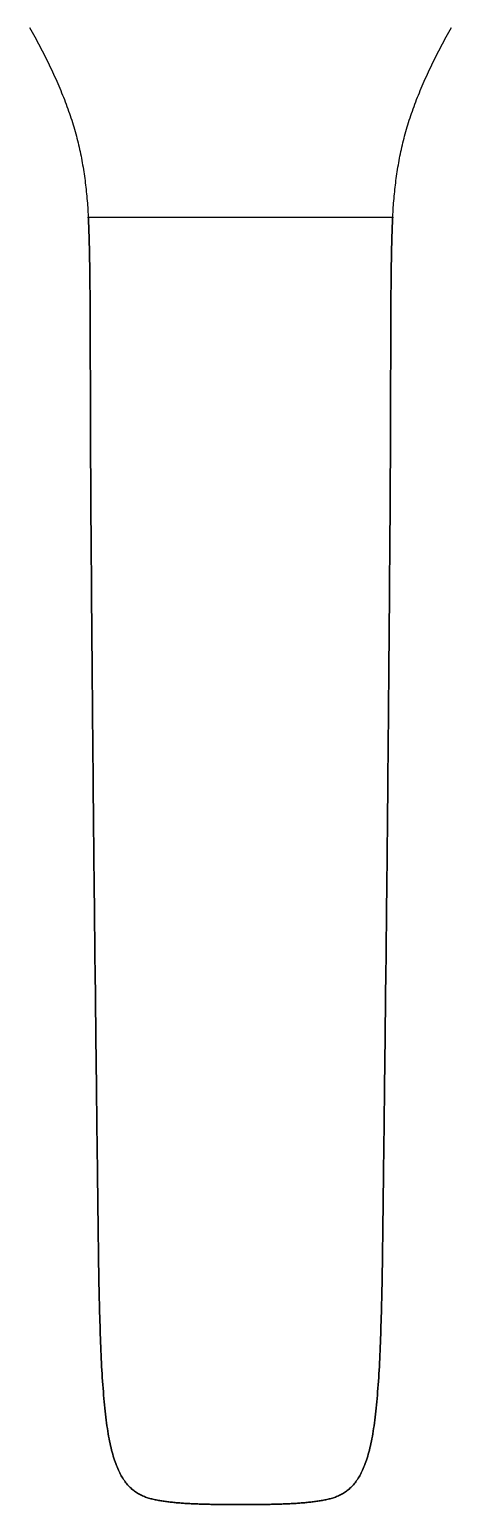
# Model space of a CAD drawing. Header units: millimetres. Extents: x -129 to 351, y 0 to 453.
# Drawn here: x -31.1 to 31.1, y 0 to 217.7 of the extents above; entities that cross this region are included whole.
import ezdxf

# ---------------------------------------------------------------- set-up
doc = ezdxf.new("R2010")
doc.units = ezdxf.units.MM
doc.layers.add('HANDLE', color=3, linetype='Continuous')
doc.layers.add('OUTLINE', color=5, linetype='Continuous')

msp = doc.modelspace()

# ---------------------------------------------------------------- linework, layer by layer
at = {"layer": 'HANDLE'}
msp.add_lwpolyline([(11.25, 0.48), (11.07, 0.45), (10.9, 0.43), (10.73, 0.41), (10.55, 0.39), (10.37, 0.36), (10.2, 0.34), (10.02, 0.33), (9.84, 0.31), (9.66, 0.29), (9.48, 0.27), (9.3, 0.26), (9.12, 0.24), (8.94, 0.23), (8.75, 0.21), (8.57, 0.2), (8.39, 0.18), (8.2, 0.17), (8.01, 0.16), (7.83, 0.15), (7.64, 0.14), (7.45, 0.13), (7.26, 0.12), (7.07, 0.11), (6.88, 0.1), (6.69, 0.09), (6.5, 0.08), (6.31, 0.08), (6.12, 0.07), (5.93, 0.06), (5.73, 0.06), (5.54, 0.05), (5.35, 0.05), (5.15, 0.04), (4.96, 0.04), (4.76, 0.03), (4.57, 0.03), (4.37, 0.02), (4.17, 0.02), (3.98, 0.02), (3.78, 0.02), (3.58, 0.01), (3.39, 0.01), (3.19, 0.01), (2.99, 0.01), (2.79, 0.01), (2.59, 0.01), (2.4, 0), (2.2, 0), (2, 0), (1.8, 0), (1.6, 0), (1.4, 0), (1.2, 0), (1, 0), (0.8, 0), (0.6, 0), (0.4, 0), (0.2, 0), (0, 0), (-0.2, 0), (-0.4, 0), (-0.6, 0), (-0.8, 0), (-1, 0), (-1.2, 0), (-1.4, 0), (-1.6, 0), (-1.8, 0), (-2, 0), (-2.2, 0), (-2.4, 0), (-2.59, 0.01), (-2.79, 0.01), (-2.99, 0.01), (-3.19, 0.01), (-3.39, 0.01), (-3.58, 0.01), (-3.78, 0.02), (-3.98, 0.02), (-4.17, 0.02), (-4.37, 0.02), (-4.57, 0.03), (-4.76, 0.03), (-4.96, 0.04), (-5.15, 0.04), (-5.35, 0.05), (-5.54, 0.05), (-5.73, 0.06), (-5.93, 0.06), (-6.12, 0.07), (-6.31, 0.08), (-6.5, 0.08), (-6.69, 0.09), (-6.88, 0.1), (-7.07, 0.11), (-7.26, 0.12), (-7.45, 0.13), (-7.64, 0.14), (-7.83, 0.15), (-8.01, 0.16), (-8.2, 0.17), (-8.39, 0.18), (-8.57, 0.2), (-8.75, 0.21), (-8.94, 0.23), (-9.12, 0.24), (-9.3, 0.26), (-9.48, 0.27), (-9.66, 0.29), (-9.84, 0.31), (-10.02, 0.33), (-10.2, 0.34), (-10.37, 0.36), (-10.55, 0.39), (-10.73, 0.41), (-10.9, 0.43), (-11.07, 0.45), (-11.25, 0.48), (-11.42, 0.5), (-11.59, 0.53), (-11.76, 0.55), (-11.92, 0.58), (-12.09, 0.61), (-12.26, 0.64), (-12.42, 0.67), (-12.59, 0.7), (-12.75, 0.74), (-12.91, 0.78), (-13.07, 0.82), (-13.23, 0.86), (-13.39, 0.9), (-13.55, 0.95), (-13.7, 1), (-13.86, 1.05), (-14.01, 1.1), (-14.16, 1.16), (-14.31, 1.22), (-14.46, 1.29), (-14.61, 1.36), (-14.76, 1.43), (-14.9, 1.51), (-15.05, 1.59), (-15.19, 1.67), (-15.33, 1.76), (-15.47, 1.85), (-15.61, 1.95), (-15.74, 2.05), (-15.88, 2.16), (-16.01, 2.27), (-16.14, 2.39), (-16.27, 2.51), (-16.4, 2.64), (-16.53, 2.77), (-16.65, 2.91), (-16.77, 3.06), (-16.9, 3.21), (-17.02, 3.36), (-17.13, 3.53), (-17.25, 3.7), (-17.36, 3.87), (-17.48, 4.06), (-17.59, 4.25), (-17.7, 4.44), (-17.8, 4.65), (-17.91, 4.86), (-18.01, 5.08), (-18.11, 5.31), (-18.21, 5.54), (-18.31, 5.78), (-18.4, 6.03), (-18.5, 6.29), (-18.59, 6.56), (-18.68, 6.83), (-18.76, 7.12), (-18.85, 7.41), (-18.93, 7.71), (-19.01, 8.02), (-19.09, 8.34), (-19.17, 8.67), (-19.24, 9), (-19.31, 9.35), (-19.38, 9.71), (-19.45, 10.08), (-19.51, 10.45), (-19.58, 10.83), (-19.64, 11.23), (-19.7, 11.63), (-19.76, 12.04), (-19.81, 12.46), (-19.87, 12.89), (-19.92, 13.33), (-19.97, 13.78), (-20.02, 14.24), (-20.06, 14.7), (-20.11, 15.17), (-20.15, 15.66), (-20.19, 16.15), (-20.23, 16.65), (-20.27, 17.15), (-20.31, 17.67), (-20.35, 18.2), (-20.38, 18.73), (-20.41, 19.27), (-20.45, 19.82), (-20.48, 20.38), (-20.51, 20.94), (-20.53, 21.52), (-20.56, 22.1), (-20.59, 22.69), (-20.61, 23.29), (-20.64, 23.89), (-20.66, 24.5), (-20.68, 25.13), (-20.7, 25.75), (-20.72, 26.39), (-20.74, 27.03), (-20.76, 27.69), (-20.78, 28.35), (-20.79, 29.01), (-20.81, 29.69), (-20.83, 30.37), (-20.84, 31.06), (-20.85, 31.75), (-20.87, 32.46), (-20.88, 33.17), (-20.89, 33.88), (-20.91, 34.61), (-20.92, 35.34), (-20.93, 36.08), (-20.94, 36.82), (-20.95, 37.58), (-20.96, 38.33), (-20.97, 39.1), (-20.98, 39.87), (-20.99, 40.65), (-21, 41.44), (-21.01, 42.23), (-21.02, 43.03), (-21.03, 43.83), (-21.04, 44.64), (-21.05, 45.46), (-21.06, 46.29), (-21.07, 47.12), (-21.08, 47.95), (-21.09, 48.79), (-21.1, 49.64), (-21.11, 50.5), (-21.13, 51.35), (-21.14, 52.22), (-21.15, 53.09), (-21.16, 53.96), (-21.17, 54.84), (-21.18, 55.73), (-21.19, 56.62), (-21.2, 57.51), (-21.21, 58.41), (-21.22, 59.31), (-21.23, 60.22), (-21.24, 61.14), (-21.25, 62.05), (-21.26, 62.97), (-21.27, 63.9), (-21.29, 64.83), (-21.3, 65.76), (-21.31, 66.7), (-21.32, 67.64), (-21.33, 68.58), (-21.34, 69.53), (-21.35, 70.48), (-21.36, 71.43), (-21.37, 72.39), (-21.38, 73.35), (-21.39, 74.31), (-21.4, 75.28), (-21.41, 76.25), (-21.43, 77.22), (-21.44, 78.19), (-21.45, 79.16), (-21.46, 80.14), (-21.47, 81.12), (-21.48, 82.1), (-21.49, 83.09), (-21.5, 84.07), (-21.51, 85.06), (-21.52, 86.05), (-21.53, 87.04), (-21.54, 88.03), (-21.55, 89.02), (-21.56, 90.02), (-21.57, 91.01), (-21.59, 92.01), (-21.6, 93.01), (-21.61, 94), (-21.62, 95), (-21.63, 96), (-21.64, 97), (-21.65, 98), (-21.66, 99), (-21.67, 100), (-21.68, 101), (-21.69, 102), (-21.7, 103), (-21.71, 104), (-21.72, 105), (-21.73, 105.99), (-21.74, 106.99), (-21.74, 107.99), (-21.75, 108.98), (-21.76, 109.97), (-21.77, 110.96), (-21.78, 111.95), (-21.79, 112.94), (-21.8, 113.92), (-21.81, 114.91), (-21.82, 115.89), (-21.83, 116.86), (-21.84, 117.84), (-21.84, 118.81), (-21.85, 119.78), (-21.86, 120.74), (-21.87, 121.7), (-21.88, 122.66), (-21.89, 123.62), (-21.89, 124.57), (-21.9, 125.51), (-21.91, 126.45), (-21.92, 127.39), (-21.93, 128.32), (-21.93, 129.25), (-21.94, 130.17), (-21.95, 131.09), (-21.96, 132), (-21.96, 132.91), (-21.97, 133.81), (-21.98, 134.7), (-21.98, 135.59), (-21.99, 136.48), (-22, 137.35), (-22, 138.22), (-22.01, 139.09), (-22.01, 139.94), (-22.02, 140.79), (-22.03, 141.63), (-22.03, 142.47), (-22.04, 143.3), (-22.04, 144.12), (-22.05, 144.93), (-22.05, 145.73), (-22.06, 146.53), (-22.06, 147.32), (-22.07, 148.09), (-22.07, 148.86), (-22.08, 149.63), (-22.08, 150.38), (-22.09, 151.12), (-22.09, 151.86), (-22.09, 152.58), (-22.1, 153.3), (-22.1, 154), (-22.1, 154.7), (-22.11, 155.38), (-22.11, 156.06), (-22.11, 156.72), (-22.11, 157.38), (-22.12, 158.03), (-22.12, 158.66), (-22.12, 159.29), (-22.12, 159.91), (-22.13, 160.52), (-22.13, 161.13), (-22.13, 161.72), (-22.13, 162.31), (-22.13, 162.89), (-22.14, 163.46), (-22.14, 164.02), (-22.14, 164.57), (-22.14, 165.12), (-22.14, 165.66), (-22.14, 166.19), (-22.14, 166.72), (-22.14, 167.23), (-22.15, 167.75), (-22.15, 168.25), (-22.15, 168.75), (-22.15, 169.24), (-22.15, 169.73), (-22.15, 170.21), (-22.15, 170.68), (-22.16, 171.15), (-22.16, 171.61), (-22.16, 172.06), (-22.16, 172.51), (-22.16, 172.96), (-22.16, 173.4), (-22.16, 173.84), (-22.17, 174.27), (-22.17, 174.69), (-22.17, 175.11), (-22.17, 175.53), (-22.17, 175.94), (-22.18, 176.35), (-22.18, 176.76), (-22.18, 177.16), (-22.18, 177.55), (-22.19, 177.95), (-22.19, 178.34), (-22.19, 178.73), (-22.19, 179.11), (-22.2, 179.49), (-22.2, 179.87), (-22.21, 180.24), (-22.21, 180.62), (-22.21, 180.99), (-22.22, 181.35), (-22.22, 181.72), (-22.23, 182.08), (-22.23, 182.45), (-22.24, 182.81), (-22.24, 183.17), (-22.25, 183.52), (-22.25, 183.88), (-22.26, 184.24), (-22.27, 184.59), (-22.27, 184.94), (-22.28, 185.29), (-22.29, 185.64), (-22.3, 185.99), (-22.31, 186.34), (-22.32, 186.69), (-22.33, 187.03), (-22.34, 187.38), (-22.35, 187.72), (-22.36, 188.06), (-22.37, 188.4), (-22.39, 188.74), (-22.4, 189.08), (-22.42, 189.42), (-22.44, 189.76), (-22.45, 190), (22.45, 190), (22.44, 189.76), (22.42, 189.42), (22.4, 189.08), (22.39, 188.74), (22.37, 188.4), (22.36, 188.06), (22.35, 187.72), (22.34, 187.38), (22.33, 187.03), (22.32, 186.69), (22.31, 186.34), (22.3, 185.99), (22.29, 185.64), (22.28, 185.29), (22.27, 184.94), (22.27, 184.59), (22.26, 184.24), (22.25, 183.88), (22.25, 183.52), (22.24, 183.17), (22.24, 182.81), (22.23, 182.45), (22.23, 182.08), (22.22, 181.72), (22.22, 181.35), (22.21, 180.99), (22.21, 180.62), (22.21, 180.24), (22.2, 179.87), (22.2, 179.49), (22.19, 179.11), (22.19, 178.73), (22.19, 178.34), (22.19, 177.95), (22.18, 177.55), (22.18, 177.16), (22.18, 176.76), (22.18, 176.35), (22.17, 175.94), (22.17, 175.53), (22.17, 175.11), (22.17, 174.69), (22.17, 174.27), (22.16, 173.84), (22.16, 173.4), (22.16, 172.96), (22.16, 172.51), (22.16, 172.06), (22.16, 171.61), (22.16, 171.15), (22.15, 170.68), (22.15, 170.21), (22.15, 169.73), (22.15, 169.24), (22.15, 168.75), (22.15, 168.25), (22.15, 167.75), (22.14, 167.23), (22.14, 166.72), (22.14, 166.19), (22.14, 165.66), (22.14, 165.12), (22.14, 164.57), (22.14, 164.02), (22.14, 163.46), (22.13, 162.89), (22.13, 162.31), (22.13, 161.72), (22.13, 161.13), (22.13, 160.52), (22.12, 159.91), (22.12, 159.29), (22.12, 158.66), (22.12, 158.03), (22.11, 157.38), (22.11, 156.72), (22.11, 156.06), (22.11, 155.38), (22.1, 154.7), (22.1, 154), (22.1, 153.3), (22.09, 152.58), (22.09, 151.86), (22.09, 151.12), (22.08, 150.38), (22.08, 149.63), (22.07, 148.86), (22.07, 148.09), (22.06, 147.32), (22.06, 146.53), (22.05, 145.73), (22.05, 144.93), (22.04, 144.12), (22.04, 143.3), (22.03, 142.47), (22.03, 141.63), (22.02, 140.79), (22.01, 139.94), (22.01, 139.09), (22, 138.22), (22, 137.35), (21.99, 136.48), (21.98, 135.59), (21.98, 134.7), (21.97, 133.81), (21.96, 132.91), (21.96, 132), (21.95, 131.09), (21.94, 130.17), (21.93, 129.25), (21.93, 128.32), (21.92, 127.39), (21.91, 126.45), (21.9, 125.51), (21.89, 124.57), (21.89, 123.62), (21.88, 122.66), (21.87, 121.7), (21.86, 120.74), (21.85, 119.78), (21.84, 118.81), (21.84, 117.84), (21.83, 116.86), (21.82, 115.89), (21.81, 114.91), (21.8, 113.92), (21.79, 112.94), (21.78, 111.95), (21.77, 110.96), (21.76, 109.97), (21.75, 108.98), (21.74, 107.99), (21.74, 106.99), (21.73, 105.99), (21.72, 105), (21.71, 104), (21.7, 103), (21.69, 102), (21.68, 101), (21.67, 100), (21.66, 99), (21.65, 98), (21.64, 97), (21.63, 96), (21.62, 95), (21.61, 94), (21.6, 93.01), (21.59, 92.01), (21.57, 91.01), (21.56, 90.02), (21.55, 89.02), (21.54, 88.03), (21.53, 87.04), (21.52, 86.05), (21.51, 85.06), (21.5, 84.07), (21.49, 83.09), (21.48, 82.1), (21.47, 81.12), (21.46, 80.14), (21.45, 79.16), (21.44, 78.19), (21.43, 77.22), (21.41, 76.25), (21.4, 75.28), (21.39, 74.31), (21.38, 73.35), (21.37, 72.39), (21.36, 71.43), (21.35, 70.48), (21.34, 69.53), (21.33, 68.58), (21.32, 67.64), (21.31, 66.7), (21.3, 65.76), (21.29, 64.83), (21.27, 63.9), (21.26, 62.97), (21.25, 62.05), (21.24, 61.14), (21.23, 60.22), (21.22, 59.31), (21.21, 58.41), (21.2, 57.51), (21.19, 56.62), (21.18, 55.73), (21.17, 54.84), (21.16, 53.96), (21.15, 53.09), (21.14, 52.22), (21.13, 51.35), (21.11, 50.5), (21.1, 49.64), (21.09, 48.79), (21.08, 47.95), (21.07, 47.12), (21.06, 46.29), (21.05, 45.46), (21.04, 44.64), (21.03, 43.83), (21.02, 43.03), (21.01, 42.23), (21, 41.44), (20.99, 40.65), (20.98, 39.87), (20.97, 39.1), (20.96, 38.33), (20.95, 37.58), (20.94, 36.82), (20.93, 36.08), (20.92, 35.34), (20.91, 34.61), (20.89, 33.88), (20.88, 33.17), (20.87, 32.46), (20.85, 31.75), (20.84, 31.06), (20.83, 30.37), (20.81, 29.69), (20.79, 29.01), (20.78, 28.35), (20.76, 27.69), (20.74, 27.03), (20.72, 26.39), (20.7, 25.75), (20.68, 25.13), (20.66, 24.5), (20.64, 23.89), (20.61, 23.29), (20.59, 22.69), (20.56, 22.1), (20.53, 21.52), (20.51, 20.94), (20.48, 20.38), (20.45, 19.82), (20.41, 19.27), (20.38, 18.73), (20.35, 18.2), (20.31, 17.67), (20.27, 17.15), (20.23, 16.65), (20.19, 16.15), (20.15, 15.66), (20.11, 15.17), (20.06, 14.7), (20.02, 14.24), (19.97, 13.78), (19.92, 13.33), (19.87, 12.89), (19.81, 12.46), (19.76, 12.04), (19.7, 11.63), (19.64, 11.23), (19.58, 10.83), (19.51, 10.45), (19.45, 10.08), (19.38, 9.71), (19.31, 9.35), (19.24, 9), (19.17, 8.67), (19.09, 8.34), (19.01, 8.02), (18.93, 7.71), (18.85, 7.41), (18.76, 7.12), (18.68, 6.83), (18.59, 6.56), (18.5, 6.29), (18.4, 6.03), (18.31, 5.78), (18.21, 5.54), (18.11, 5.31), (18.01, 5.08), (17.91, 4.86), (17.8, 4.65), (17.7, 4.44), (17.59, 4.25), (17.48, 4.06), (17.36, 3.87), (17.25, 3.7), (17.13, 3.53), (17.02, 3.36), (16.9, 3.21), (16.77, 3.06), (16.65, 2.91), (16.53, 2.77), (16.4, 2.64), (16.27, 2.51), (16.14, 2.39), (16.01, 2.27), (15.88, 2.16), (15.74, 2.05), (15.61, 1.95), (15.47, 1.85), (15.33, 1.76), (15.19, 1.67), (15.05, 1.59), (14.9, 1.51), (14.76, 1.43), (14.61, 1.36), (14.46, 1.29), (14.31, 1.22), (14.16, 1.16), (14.01, 1.1), (13.86, 1.05), (13.7, 1), (13.55, 0.95), (13.39, 0.9), (13.23, 0.86), (13.07, 0.82), (12.91, 0.78), (12.75, 0.74), (12.59, 0.7), (12.42, 0.67), (12.26, 0.64), (12.09, 0.61), (11.92, 0.58), (11.76, 0.55), (11.59, 0.53), (11.42, 0.5)], close=True, dxfattribs=at)
at = {"layer": 'OUTLINE'}
msp.add_lwpolyline([(-31.12, 218), (-30.92, 217.65), (-30.73, 217.31), (-30.54, 216.96), (-30.35, 216.62), (-30.16, 216.27), (-29.97, 215.93), (-29.79, 215.59), (-29.61, 215.24), (-29.43, 214.9), (-29.25, 214.55), (-29.07, 214.21), (-28.9, 213.86), (-28.72, 213.52), (-28.55, 213.18), (-28.38, 212.83), (-28.21, 212.49), (-28.05, 212.15), (-27.89, 211.8), (-27.73, 211.46), (-27.57, 211.12), (-27.41, 210.78), (-27.26, 210.43), (-27.1, 210.09), (-26.95, 209.75), (-26.81, 209.41), (-26.66, 209.07), (-26.52, 208.73), (-26.38, 208.39), (-26.24, 208.05), (-26.11, 207.71), (-25.97, 207.37), (-25.84, 207.03), (-25.71, 206.69), (-25.59, 206.35), (-25.47, 206.02), (-25.35, 205.68), (-25.23, 205.34), (-25.11, 205.01), (-25, 204.67), (-24.89, 204.34), (-24.79, 204), (-24.68, 203.67), (-24.58, 203.33), (-24.49, 203), (-24.39, 202.67), (-24.3, 202.34), (-24.21, 202), (-24.12, 201.67), (-24.04, 201.34), (-23.96, 201.01), (-23.88, 200.68), (-23.8, 200.35), (-23.73, 200.02), (-23.66, 199.69), (-23.59, 199.36), (-23.52, 199.04), (-23.46, 198.71), (-23.4, 198.38), (-23.34, 198.05), (-23.28, 197.72), (-23.22, 197.39), (-23.17, 197.06), (-23.12, 196.73), (-23.07, 196.41), (-23.02, 196.08), (-22.98, 195.75), (-22.93, 195.42), (-22.89, 195.09), (-22.85, 194.76), (-22.81, 194.43), (-22.78, 194.1), (-22.74, 193.77), (-22.71, 193.44), (-22.68, 193.11), (-22.65, 192.77), (-22.62, 192.44), (-22.59, 192.11), (-22.57, 191.78), (-22.54, 191.44), (-22.52, 191.11), (-22.5, 190.77), (-22.48, 190.44), (-22.46, 190.1), (-22.44, 189.76), (-22.42, 189.42), (-22.4, 189.08), (-22.39, 188.74), (-22.37, 188.4), (-22.36, 188.06), (-22.35, 187.72), (-22.34, 187.38), (-22.33, 187.03), (-22.32, 186.69), (-22.31, 186.34), (-22.3, 185.99), (-22.29, 185.64), (-22.28, 185.29), (-22.27, 184.94), (-22.27, 184.59), (-22.26, 184.24), (-22.25, 183.88), (-22.25, 183.52), (-22.24, 183.17), (-22.24, 182.81), (-22.23, 182.45), (-22.23, 182.08), (-22.22, 181.72), (-22.22, 181.35), (-22.21, 180.99), (-22.21, 180.62), (-22.21, 180.24), (-22.2, 179.87), (-22.2, 179.49), (-22.19, 179.11), (-22.19, 178.73), (-22.19, 178.34), (-22.19, 177.95), (-22.18, 177.55), (-22.18, 177.16), (-22.18, 176.76), (-22.18, 176.35), (-22.17, 175.94), (-22.17, 175.53), (-22.17, 175.11), (-22.17, 174.69), (-22.17, 174.27), (-22.16, 173.84), (-22.16, 173.4), (-22.16, 172.96), (-22.16, 172.51), (-22.16, 172.06), (-22.16, 171.61), (-22.16, 171.15), (-22.15, 170.68), (-22.15, 170.21), (-22.15, 169.73), (-22.15, 169.24), (-22.15, 168.75), (-22.15, 168.25), (-22.15, 167.75), (-22.14, 167.23), (-22.14, 166.72), (-22.14, 166.19), (-22.14, 165.66), (-22.14, 165.12), (-22.14, 164.57), (-22.14, 164.02), (-22.14, 163.46), (-22.13, 162.89), (-22.13, 162.31), (-22.13, 161.72), (-22.13, 161.13), (-22.13, 160.52), (-22.12, 159.91), (-22.12, 159.29), (-22.12, 158.66), (-22.12, 158.03), (-22.11, 157.38), (-22.11, 156.72), (-22.11, 156.06), (-22.11, 155.38), (-22.1, 154.7), (-22.1, 154), (-22.1, 153.3), (-22.09, 152.58), (-22.09, 151.86), (-22.09, 151.12), (-22.08, 150.38), (-22.08, 149.63), (-22.07, 148.86), (-22.07, 148.09), (-22.06, 147.32), (-22.06, 146.53), (-22.05, 145.73), (-22.05, 144.93), (-22.04, 144.12), (-22.04, 143.3), (-22.03, 142.47), (-22.03, 141.63), (-22.02, 140.79), (-22.01, 139.94), (-22.01, 139.09), (-22, 138.22), (-22, 137.35), (-21.99, 136.48), (-21.98, 135.59), (-21.98, 134.7), (-21.97, 133.81), (-21.96, 132.91), (-21.96, 132), (-21.95, 131.09), (-21.94, 130.17), (-21.93, 129.25), (-21.93, 128.32), (-21.92, 127.39), (-21.91, 126.45), (-21.9, 125.51), (-21.89, 124.57), (-21.89, 123.62), (-21.88, 122.66), (-21.87, 121.7), (-21.86, 120.74), (-21.85, 119.78), (-21.84, 118.81), (-21.84, 117.84), (-21.83, 116.86), (-21.82, 115.89), (-21.81, 114.91), (-21.8, 113.92), (-21.79, 112.94), (-21.78, 111.95), (-21.77, 110.96), (-21.76, 109.97), (-21.75, 108.98), (-21.74, 107.99), (-21.74, 106.99), (-21.73, 105.99), (-21.72, 105), (-21.71, 104), (-21.7, 103), (-21.69, 102), (-21.68, 101), (-21.67, 100), (-21.66, 99), (-21.65, 98), (-21.64, 97), (-21.63, 96), (-21.62, 95), (-21.61, 94), (-21.6, 93.01), (-21.59, 92.01), (-21.57, 91.01), (-21.56, 90.02), (-21.55, 89.02), (-21.54, 88.03), (-21.53, 87.04), (-21.52, 86.05), (-21.51, 85.06), (-21.5, 84.07), (-21.49, 83.09), (-21.48, 82.1), (-21.47, 81.12), (-21.46, 80.14), (-21.45, 79.16), (-21.44, 78.19), (-21.43, 77.22), (-21.41, 76.25), (-21.4, 75.28), (-21.39, 74.31), (-21.38, 73.35), (-21.37, 72.39), (-21.36, 71.43), (-21.35, 70.48), (-21.34, 69.53), (-21.33, 68.58), (-21.32, 67.64), (-21.31, 66.7), (-21.3, 65.76), (-21.29, 64.83), (-21.27, 63.9), (-21.26, 62.97), (-21.25, 62.05), (-21.24, 61.14), (-21.23, 60.22), (-21.22, 59.31), (-21.21, 58.41), (-21.2, 57.51), (-21.19, 56.62), (-21.18, 55.73), (-21.17, 54.84), (-21.16, 53.96), (-21.15, 53.09), (-21.14, 52.22), (-21.13, 51.35), (-21.11, 50.5), (-21.1, 49.64), (-21.09, 48.79), (-21.08, 47.95), (-21.07, 47.12), (-21.06, 46.29), (-21.05, 45.46), (-21.04, 44.64), (-21.03, 43.83), (-21.02, 43.03), (-21.01, 42.23), (-21, 41.44), (-20.99, 40.65), (-20.98, 39.87), (-20.97, 39.1), (-20.96, 38.33), (-20.95, 37.58), (-20.94, 36.82), (-20.93, 36.08), (-20.92, 35.34), (-20.91, 34.61), (-20.89, 33.88), (-20.88, 33.17), (-20.87, 32.46), (-20.85, 31.75), (-20.84, 31.06), (-20.83, 30.37), (-20.81, 29.69), (-20.79, 29.01), (-20.78, 28.35), (-20.76, 27.69), (-20.74, 27.03), (-20.72, 26.39), (-20.7, 25.75), (-20.68, 25.13), (-20.66, 24.5), (-20.64, 23.89), (-20.61, 23.29), (-20.59, 22.69), (-20.56, 22.1), (-20.53, 21.52), (-20.51, 20.94), (-20.48, 20.38), (-20.45, 19.82), (-20.41, 19.27), (-20.38, 18.73), (-20.35, 18.2), (-20.31, 17.67), (-20.27, 17.15), (-20.23, 16.65), (-20.19, 16.15), (-20.15, 15.66), (-20.11, 15.17), (-20.06, 14.7), (-20.02, 14.24), (-19.97, 13.78), (-19.92, 13.33), (-19.87, 12.89), (-19.81, 12.46), (-19.76, 12.04), (-19.7, 11.63), (-19.64, 11.23), (-19.58, 10.83), (-19.51, 10.45), (-19.45, 10.08), (-19.38, 9.71), (-19.31, 9.35), (-19.24, 9), (-19.17, 8.67), (-19.09, 8.34), (-19.01, 8.02), (-18.93, 7.71), (-18.85, 7.41), (-18.76, 7.12), (-18.68, 6.83), (-18.59, 6.56), (-18.5, 6.29), (-18.4, 6.03), (-18.31, 5.78), (-18.21, 5.54), (-18.11, 5.31), (-18.01, 5.08), (-17.91, 4.86), (-17.8, 4.65), (-17.7, 4.44), (-17.59, 4.25), (-17.48, 4.06), (-17.36, 3.87), (-17.25, 3.7), (-17.13, 3.53), (-17.02, 3.36), (-16.9, 3.21), (-16.77, 3.06), (-16.65, 2.91), (-16.53, 2.77), (-16.4, 2.64), (-16.27, 2.51), (-16.14, 2.39), (-16.01, 2.27), (-15.88, 2.16), (-15.74, 2.05), (-15.61, 1.95), (-15.47, 1.85), (-15.33, 1.76), (-15.19, 1.67), (-15.05, 1.59), (-14.9, 1.51), (-14.76, 1.43), (-14.61, 1.36), (-14.46, 1.29), (-14.31, 1.22), (-14.16, 1.16), (-14.01, 1.1), (-13.86, 1.05), (-13.7, 1), (-13.55, 0.95), (-13.39, 0.9), (-13.23, 0.86), (-13.07, 0.82), (-12.91, 0.78), (-12.75, 0.74), (-12.59, 0.7), (-12.42, 0.67), (-12.26, 0.64), (-12.09, 0.61), (-11.92, 0.58), (-11.76, 0.55), (-11.59, 0.53), (-11.42, 0.5), (-11.25, 0.48), (-11.07, 0.45), (-10.9, 0.43), (-10.73, 0.41), (-10.55, 0.39), (-10.37, 0.36), (-10.2, 0.34), (-10.02, 0.33), (-9.84, 0.31), (-9.66, 0.29), (-9.48, 0.27), (-9.3, 0.26), (-9.12, 0.24), (-8.94, 0.23), (-8.75, 0.21), (-8.57, 0.2), (-8.39, 0.18), (-8.2, 0.17), (-8.01, 0.16), (-7.83, 0.15), (-7.64, 0.14), (-7.45, 0.13), (-7.26, 0.12), (-7.07, 0.11), (-6.88, 0.1), (-6.69, 0.09), (-6.5, 0.08), (-6.31, 0.08), (-6.12, 0.07), (-5.93, 0.06), (-5.73, 0.06), (-5.54, 0.05), (-5.35, 0.05), (-5.15, 0.04), (-4.96, 0.04), (-4.76, 0.03), (-4.57, 0.03), (-4.37, 0.02), (-4.17, 0.02), (-3.98, 0.02), (-3.78, 0.02), (-3.58, 0.01), (-3.39, 0.01), (-3.19, 0.01), (-2.99, 0.01), (-2.79, 0.01), (-2.59, 0.01), (-2.4, 0), (-2.2, 0), (-2, 0), (-1.8, 0), (-1.6, 0), (-1.4, 0), (-1.2, 0), (-1, 0), (-0.8, 0), (-0.6, 0), (-0.4, 0), (-0.2, 0), (0, 0), (0.2, 0), (0.4, 0), (0.6, 0), (0.8, 0), (1, 0), (1.2, 0), (1.4, 0), (1.6, 0), (1.8, 0), (2, 0), (2.2, 0), (2.4, 0), (2.59, 0.01), (2.79, 0.01), (2.99, 0.01), (3.19, 0.01), (3.39, 0.01), (3.58, 0.01), (3.78, 0.02), (3.98, 0.02), (4.17, 0.02), (4.37, 0.02), (4.57, 0.03), (4.76, 0.03), (4.96, 0.04), (5.15, 0.04), (5.35, 0.05), (5.54, 0.05), (5.73, 0.06), (5.93, 0.06), (6.12, 0.07), (6.31, 0.08), (6.5, 0.08), (6.69, 0.09), (6.88, 0.1), (7.07, 0.11), (7.26, 0.12), (7.45, 0.13), (7.64, 0.14), (7.83, 0.15), (8.01, 0.16), (8.2, 0.17), (8.39, 0.18), (8.57, 0.2), (8.75, 0.21), (8.94, 0.23), (9.12, 0.24), (9.3, 0.26), (9.48, 0.27), (9.66, 0.29), (9.84, 0.31), (10.02, 0.33), (10.2, 0.34), (10.37, 0.36), (10.55, 0.39), (10.73, 0.41), (10.9, 0.43), (11.07, 0.45), (11.25, 0.48), (11.42, 0.5), (11.59, 0.53), (11.76, 0.55), (11.92, 0.58), (12.09, 0.61), (12.26, 0.64), (12.42, 0.67), (12.59, 0.7), (12.75, 0.74), (12.91, 0.78), (13.07, 0.82), (13.23, 0.86), (13.39, 0.9), (13.55, 0.95), (13.7, 1), (13.86, 1.05), (14.01, 1.1), (14.16, 1.16), (14.31, 1.22), (14.46, 1.29), (14.61, 1.36), (14.76, 1.43), (14.9, 1.51), (15.05, 1.59), (15.19, 1.67), (15.33, 1.76), (15.47, 1.85), (15.61, 1.95), (15.74, 2.05), (15.88, 2.16), (16.01, 2.27), (16.14, 2.39), (16.27, 2.51), (16.4, 2.64), (16.53, 2.77), (16.65, 2.91), (16.77, 3.06), (16.9, 3.21), (17.02, 3.36), (17.13, 3.53), (17.25, 3.7), (17.36, 3.87), (17.48, 4.06), (17.59, 4.25), (17.7, 4.44), (17.8, 4.65), (17.91, 4.86), (18.01, 5.08), (18.11, 5.31), (18.21, 5.54), (18.31, 5.78), (18.4, 6.03), (18.5, 6.29), (18.59, 6.56), (18.68, 6.83), (18.76, 7.12), (18.85, 7.41), (18.93, 7.71), (19.01, 8.02), (19.09, 8.34), (19.17, 8.67), (19.24, 9), (19.31, 9.35), (19.38, 9.71), (19.45, 10.08), (19.51, 10.45), (19.58, 10.83), (19.64, 11.23), (19.7, 11.63), (19.76, 12.04), (19.81, 12.46), (19.87, 12.89), (19.92, 13.33), (19.97, 13.78), (20.02, 14.24), (20.06, 14.7), (20.11, 15.17), (20.15, 15.66), (20.19, 16.15), (20.23, 16.65), (20.27, 17.15), (20.31, 17.67), (20.35, 18.2), (20.38, 18.73), (20.41, 19.27), (20.45, 19.82), (20.48, 20.38), (20.51, 20.94), (20.53, 21.52), (20.56, 22.1), (20.59, 22.69), (20.61, 23.29), (20.64, 23.89), (20.66, 24.5), (20.68, 25.13), (20.7, 25.75), (20.72, 26.39), (20.74, 27.03), (20.76, 27.69), (20.78, 28.35), (20.79, 29.01), (20.81, 29.69), (20.83, 30.37), (20.84, 31.06), (20.85, 31.75), (20.87, 32.46), (20.88, 33.17), (20.89, 33.88), (20.91, 34.61), (20.92, 35.34), (20.93, 36.08), (20.94, 36.82), (20.95, 37.58), (20.96, 38.33), (20.97, 39.1), (20.98, 39.87), (20.99, 40.65), (21, 41.44), (21.01, 42.23), (21.02, 43.03), (21.03, 43.83), (21.04, 44.64), (21.05, 45.46), (21.06, 46.29), (21.07, 47.12), (21.08, 47.95), (21.09, 48.79), (21.1, 49.64), (21.11, 50.5), (21.13, 51.35), (21.14, 52.22), (21.15, 53.09), (21.16, 53.96), (21.17, 54.84), (21.18, 55.73), (21.19, 56.62), (21.2, 57.51), (21.21, 58.41), (21.22, 59.31), (21.23, 60.22), (21.24, 61.14), (21.25, 62.05), (21.26, 62.97), (21.27, 63.9), (21.29, 64.83), (21.3, 65.76), (21.31, 66.7), (21.32, 67.64), (21.33, 68.58), (21.34, 69.53), (21.35, 70.48), (21.36, 71.43), (21.37, 72.39), (21.38, 73.35), (21.39, 74.31), (21.4, 75.28), (21.41, 76.25), (21.43, 77.22), (21.44, 78.19), (21.45, 79.16), (21.46, 80.14), (21.47, 81.12), (21.48, 82.1), (21.49, 83.09), (21.5, 84.07), (21.51, 85.06), (21.52, 86.05), (21.53, 87.04), (21.54, 88.03), (21.55, 89.02), (21.56, 90.02), (21.57, 91.01), (21.59, 92.01), (21.6, 93.01), (21.61, 94), (21.62, 95), (21.63, 96), (21.64, 97), (21.65, 98), (21.66, 99), (21.67, 100), (21.68, 101), (21.69, 102), (21.7, 103), (21.71, 104), (21.72, 105), (21.73, 105.99), (21.74, 106.99), (21.74, 107.99), (21.75, 108.98), (21.76, 109.97), (21.77, 110.96), (21.78, 111.95), (21.79, 112.94), (21.8, 113.92), (21.81, 114.91), (21.82, 115.89), (21.83, 116.86), (21.84, 117.84), (21.84, 118.81), (21.85, 119.78), (21.86, 120.74), (21.87, 121.7), (21.88, 122.66), (21.89, 123.62), (21.89, 124.57), (21.9, 125.51), (21.91, 126.45), (21.92, 127.39), (21.93, 128.32), (21.93, 129.25), (21.94, 130.17), (21.95, 131.09), (21.96, 132), (21.96, 132.91), (21.97, 133.81), (21.98, 134.7), (21.98, 135.59), (21.99, 136.48), (22, 137.35), (22, 138.22), (22.01, 139.09), (22.01, 139.94), (22.02, 140.79), (22.03, 141.63), (22.03, 142.47), (22.04, 143.3), (22.04, 144.12), (22.05, 144.93), (22.05, 145.73), (22.06, 146.53), (22.06, 147.32), (22.07, 148.09), (22.07, 148.86), (22.08, 149.63), (22.08, 150.38), (22.09, 151.12), (22.09, 151.86), (22.09, 152.58), (22.1, 153.3), (22.1, 154), (22.1, 154.7), (22.11, 155.38), (22.11, 156.06), (22.11, 156.72), (22.11, 157.38), (22.12, 158.03), (22.12, 158.66), (22.12, 159.29), (22.12, 159.91), (22.13, 160.52), (22.13, 161.13), (22.13, 161.72), (22.13, 162.31), (22.13, 162.89), (22.14, 163.46), (22.14, 164.02), (22.14, 164.57), (22.14, 165.12), (22.14, 165.66), (22.14, 166.19), (22.14, 166.72), (22.14, 167.23), (22.15, 167.75), (22.15, 168.25), (22.15, 168.75), (22.15, 169.24), (22.15, 169.73), (22.15, 170.21), (22.15, 170.68), (22.16, 171.15), (22.16, 171.61), (22.16, 172.06), (22.16, 172.51), (22.16, 172.96), (22.16, 173.4), (22.16, 173.84), (22.17, 174.27), (22.17, 174.69), (22.17, 175.11), (22.17, 175.53), (22.17, 175.94), (22.18, 176.35), (22.18, 176.76), (22.18, 177.16), (22.18, 177.55), (22.19, 177.95), (22.19, 178.34), (22.19, 178.73), (22.19, 179.11), (22.2, 179.49), (22.2, 179.87), (22.21, 180.24), (22.21, 180.62), (22.21, 180.99), (22.22, 181.35), (22.22, 181.72), (22.23, 182.08), (22.23, 182.45), (22.24, 182.81), (22.24, 183.17), (22.25, 183.52), (22.25, 183.88), (22.26, 184.24), (22.27, 184.59), (22.27, 184.94), (22.28, 185.29), (22.29, 185.64), (22.3, 185.99), (22.31, 186.34), (22.32, 186.69), (22.33, 187.03), (22.34, 187.38), (22.35, 187.72), (22.36, 188.06), (22.37, 188.4), (22.39, 188.74), (22.4, 189.08), (22.42, 189.42), (22.44, 189.76), (22.46, 190.1), (22.48, 190.44), (22.5, 190.77), (22.52, 191.11), (22.54, 191.44), (22.57, 191.78), (22.59, 192.11), (22.62, 192.44), (22.65, 192.77), (22.68, 193.11), (22.71, 193.44), (22.74, 193.77), (22.78, 194.1), (22.81, 194.43), (22.85, 194.76), (22.89, 195.09), (22.93, 195.42), (22.98, 195.75), (23.02, 196.08), (23.07, 196.41), (23.12, 196.73), (23.17, 197.06), (23.22, 197.39), (23.28, 197.72), (23.34, 198.05), (23.4, 198.38), (23.46, 198.71), (23.52, 199.04), (23.59, 199.36), (23.66, 199.69), (23.73, 200.02), (23.8, 200.35), (23.88, 200.68), (23.96, 201.01), (24.04, 201.34), (24.12, 201.67), (24.21, 202), (24.3, 202.34), (24.39, 202.67), (24.49, 203), (24.58, 203.33), (24.68, 203.67), (24.79, 204), (24.89, 204.34), (25, 204.67), (25.11, 205.01), (25.23, 205.34), (25.35, 205.68), (25.47, 206.02), (25.59, 206.35), (25.71, 206.69), (25.84, 207.03), (25.97, 207.37), (26.11, 207.71), (26.24, 208.05), (26.38, 208.39), (26.52, 208.73), (26.66, 209.07), (26.81, 209.41), (26.95, 209.75), (27.1, 210.09), (27.26, 210.43), (27.41, 210.78), (27.57, 211.12), (27.73, 211.46), (27.89, 211.8), (28.05, 212.15), (28.21, 212.49), (28.38, 212.83), (28.55, 213.18), (28.72, 213.52), (28.9, 213.86), (29.07, 214.21), (29.25, 214.55), (29.43, 214.9), (29.61, 215.24), (29.79, 215.59), (29.97, 215.93), (30.16, 216.27), (30.35, 216.62), (30.54, 216.96), (30.73, 217.31), (30.92, 217.65), (31.12, 218)], dxfattribs=at)

doc.saveas('drawing.dxf')
